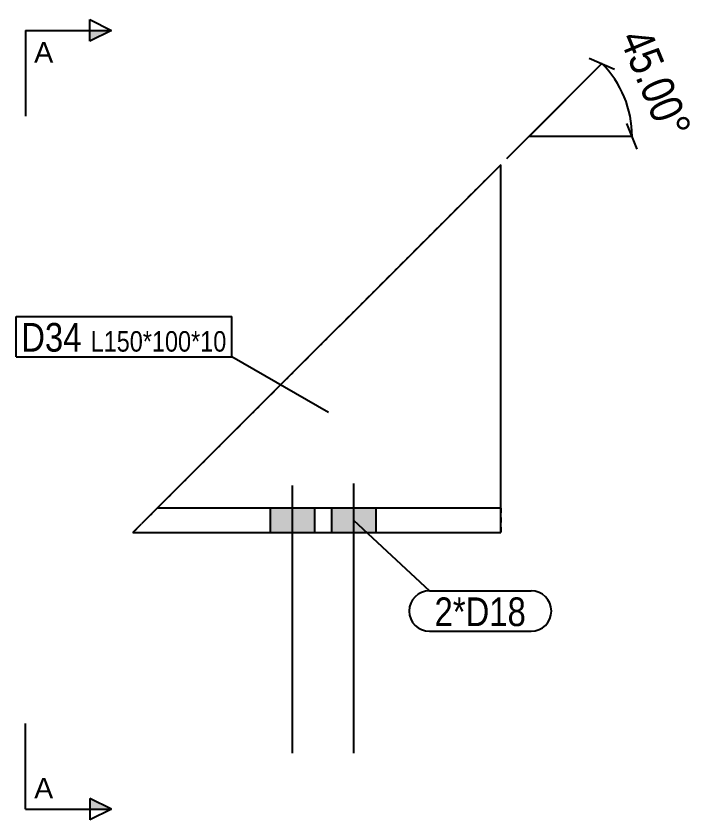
# Model space of a CAD drawing. Header units: millimetres. Extents: x 10 to 11090, y -28 to 338.
# Drawn here: x 10.5 to 290.5, y 10.5 to 338.3 of the extents above; entities that cross this region are included whole.
import ezdxf

# ---------------------------------------------------------------- set-up
doc = ezdxf.new("R2010")
doc.units = ezdxf.units.MM
doc.linetypes.add('DXK_LINE_DOT2', pattern=[3.9198, 1.9599, -1.9599])
for name, color, linetype in [('MÅLSÆTNING', 7, 'Continuous'), ('STÅL', 7, 'Continuous'), ('TEKST', 7, 'Continuous')]:
    doc.layers.add(name, color=color, linetype=linetype)
doc.styles.add('Arial', font='ARIAL.TTF', dxfattribs={"height": 0.2})
doc.styles.add('Arial Narrow', font='ARIALN.TTF', dxfattribs={"height": 0.2})

msp = doc.modelspace()

# ---------------------------------------------------------------- hatches: boundary and pattern name
at = {"layer": 'STÅL', "linetype": 'Continuous'}
for points in [[(132.12, 137.67), (114.12, 137.67), (114.12, 127.67), (132.12, 127.67)], [(157.12, 137.67), (139.12, 137.67), (139.12, 127.67), (157.12, 127.67)]]:
    msp.add_hatch(color=3, dxfattribs=at).paths.add_polyline_path(points)
at = {"layer": 'TEKST', "linetype": 'Continuous'}
for points in [[(40.62, 328.06), (40.62, 332.44), (49.37, 332.44)], [(40.62, 14.88), (40.62, 19.25), (49.37, 14.88)]]:
    msp.add_hatch(color=30, dxfattribs=at).paths.add_polyline_path(points)

# ---------------------------------------------------------------- linework, layer by layer
at = {"layer": 'MÅLSÆTNING', "color": 7, "linetype": 'Continuous'}
for p, q in [((210.6, 280.14), (249.35, 318.9)), ((249.35, 318.9), (219.65, 289.2)), ((244.16, 321.12), (254.55, 316.67)), ((263.75, 283.95), (259.55, 294.45)), ((261.65, 289.2), (219.65, 289.2))]:
    msp.add_line(p, q, dxfattribs=at)
msp.add_arc((219.65, 289.2), 42, 0, 44.9992, dxfattribs=at)
at = {"layer": 'STÅL', "color": 2, "linetype": 'Continuous'}
for p, q in [((208.12, 277.67), (77.38, 146.93)), ((208.12, 127.67), (208.12, 277.67)), ((77.38, 146.93), (61.62, 131.17)), ((208.12, 137.67), (68.12, 137.67)), ((58.12, 127.67), (61.62, 131.17)), ((58.12, 127.67), (208.12, 127.67))]:
    msp.add_line(p, q, dxfattribs=at)
at = {"layer": 'STÅL', "color": 7, "linetype": 'DXK_LINE_DOT2'}
for p, q in [((201.62, 271.17), (58.12, 127.67)), ((208.12, 137.67), (208.12, 127.67))]:
    msp.add_line(p, q, dxfattribs=at)
at = {"layer": 'STÅL', "color": 3, "linetype": 'Continuous'}
for p, q in [((148.12, 147.67), (148.12, 37.67)), ((123.12, 146.91), (123.12, 37.67)), ((114.12, 137.67), (114.12, 127.67)), ((132.12, 137.67), (132.12, 127.67)), ((139.12, 137.67), (139.12, 127.67)), ((157.12, 137.67), (157.12, 127.67))]:
    msp.add_line(p, q, dxfattribs=at)
at = {"layer": 'TEKST', "color": 30, "linetype": 'Continuous'}
for p, q in [((40.62, 328.06), (40.62, 336.81)), ((40.62, 336.81), (49.37, 332.44)), ((14.37, 332.44), (14.37, 297.44)), ((14.37, 332.44), (49.37, 332.44)), ((49.37, 332.44), (40.62, 328.06)), ((14.37, 14.88), (14.37, 49.88)), ((49.37, 14.88), (40.62, 19.25)), ((40.62, 19.25), (40.62, 10.5)), ((14.37, 14.88), (49.37, 14.88)), ((49.37, 14.88), (40.62, 10.5))]:
    msp.add_line(p, q, dxfattribs=at)
at = {"layer": 'TEKST', "color": 7, "linetype": 'Continuous'}
for p, q in [((10.5, 215.79), (98.43, 215.79)), ((10.5, 199.34), (10.5, 215.79)), ((98.43, 199.34), (98.43, 215.79)), ((10.5, 199.34), (98.43, 199.34)), ((137.84, 176.59), (98.43, 199.34)), ((148.12, 132.67), (179.02, 103.88)), ((179.02, 103.88), (220.52, 103.88)), ((179.02, 87.43), (220.52, 87.43))]:
    msp.add_line(p, q, dxfattribs=at)
for centre, start, end in [((179.02, 95.66), 90, 270), ((220.52, 95.66), 270, 90)]:
    msp.add_arc(centre, 8.23, start, end, dxfattribs=at)

# ---------------------------------------------------------------- wipeouts: each hides what was drawn before it
at = {"color": 0, "linetype": 'Continuous'}
for points in [[(25.65, 319.31), (25.65, 328.06), (17.87, 328.06), (17.87, 319.31)], [(25.65, 19.25), (25.65, 28), (17.87, 28), (17.87, 19.25)]]:
    msp.add_wipeout(points, dxfattribs=at).dxf.layer = 'TEKST'
at = {"color": 0}
for points in [[(37.22, 201.44), (37.22, 213.69), (12.6, 213.69), (12.6, 201.44)], [(218.42, 89.53), (218.42, 101.78), (181.12, 101.78), (181.12, 89.53)]]:
    msp.add_wipeout(points, dxfattribs=at).dxf.layer = 'TEKST'

# ---------------------------------------------------------------- next in the draw order: texts
at = {"layer": 'TEKST', "color": 96, "linetype": 'Continuous', "style": 'Arial'}
for p in [(17.87, 319.31), (17.87, 19.25)]:
    msp.add_text('A', height=8.36, dxfattribs=at).set_placement(p)

# ---------------------------------------------------------------- next in the draw order: wipeouts: each hides what was drawn before it
at = {"color": 0}
for points, layer in [([(272.43, 283.21), (290.54, 290.71), (270.84, 338.26), (252.74, 330.76)], 'MÅLSÆTNING'), ([(37.22, 201.44), (37.22, 213.69), (12.6, 213.69), (12.6, 201.44)], 'TEKST'), ([(96.33, 201.44), (96.33, 210.19), (40.89, 210.19), (40.89, 201.44)], 'TEKST'), ([(218.42, 89.53), (218.42, 101.78), (181.12, 101.78), (181.12, 89.53)], 'TEKST')]:
    msp.add_wipeout(points, dxfattribs=at).dxf.layer = layer

# ---------------------------------------------------------------- next in the draw order: texts
at = {"layer": 'MÅLSÆTNING', "color": 3, "style": 'Arial Narrow'}
msp.add_text('45.00°', height=13.362, rotation=-67.5002, dxfattribs=at).set_placement((256.39, 329.24))
at = {"layer": 'TEKST', "color": 3, "style": 'Arial Narrow'}
for s, p in [('D34', (12.6, 201.44)), ('2*D18', (181.12, 89.53))]:
    msp.add_text(s, height=11.692, dxfattribs=at).set_placement(p)

# ---------------------------------------------------------------- next in the draw order: wipeouts: each hides what was drawn before it
at = {"color": 0}
msp.add_wipeout([(96.33, 201.44), (96.33, 210.19), (40.89, 210.19), (40.89, 201.44)], dxfattribs=at).dxf.layer = 'TEKST'

# ---------------------------------------------------------------- next in the draw order: texts
at = {"layer": 'TEKST', "color": 3, "style": 'Arial Narrow'}
msp.add_text('L150*100*10', height=8.3512, dxfattribs=at).set_placement((40.89, 201.44))

doc.saveas('drawing.dxf')
